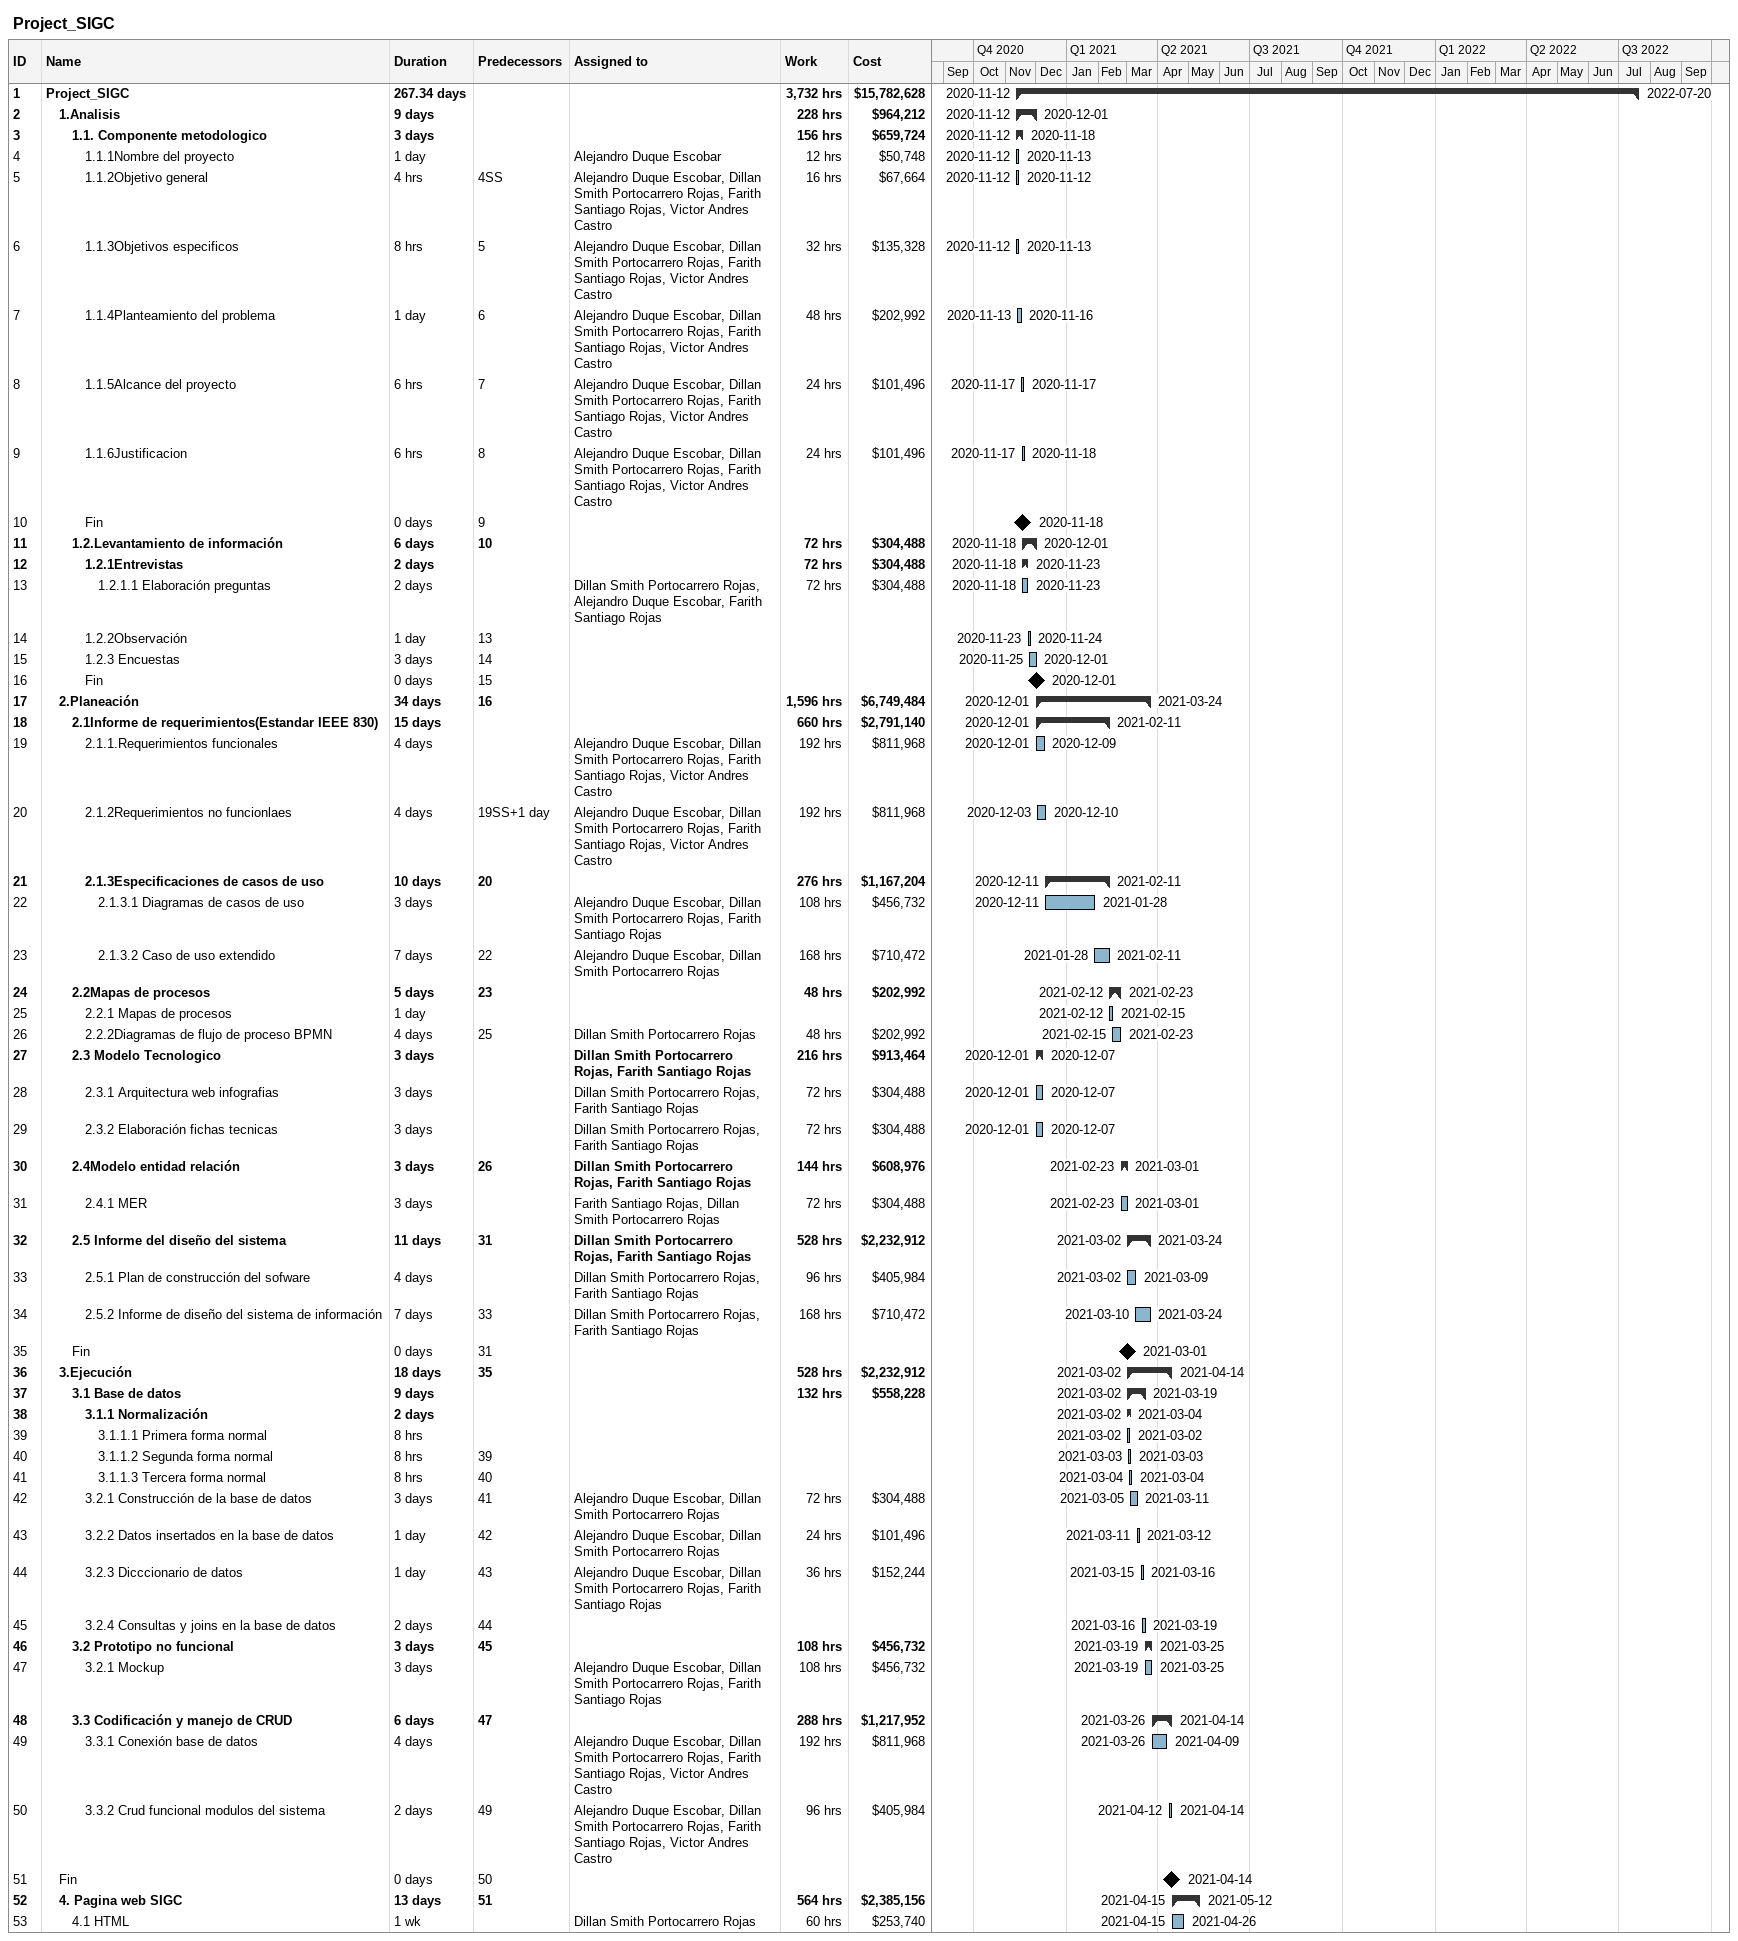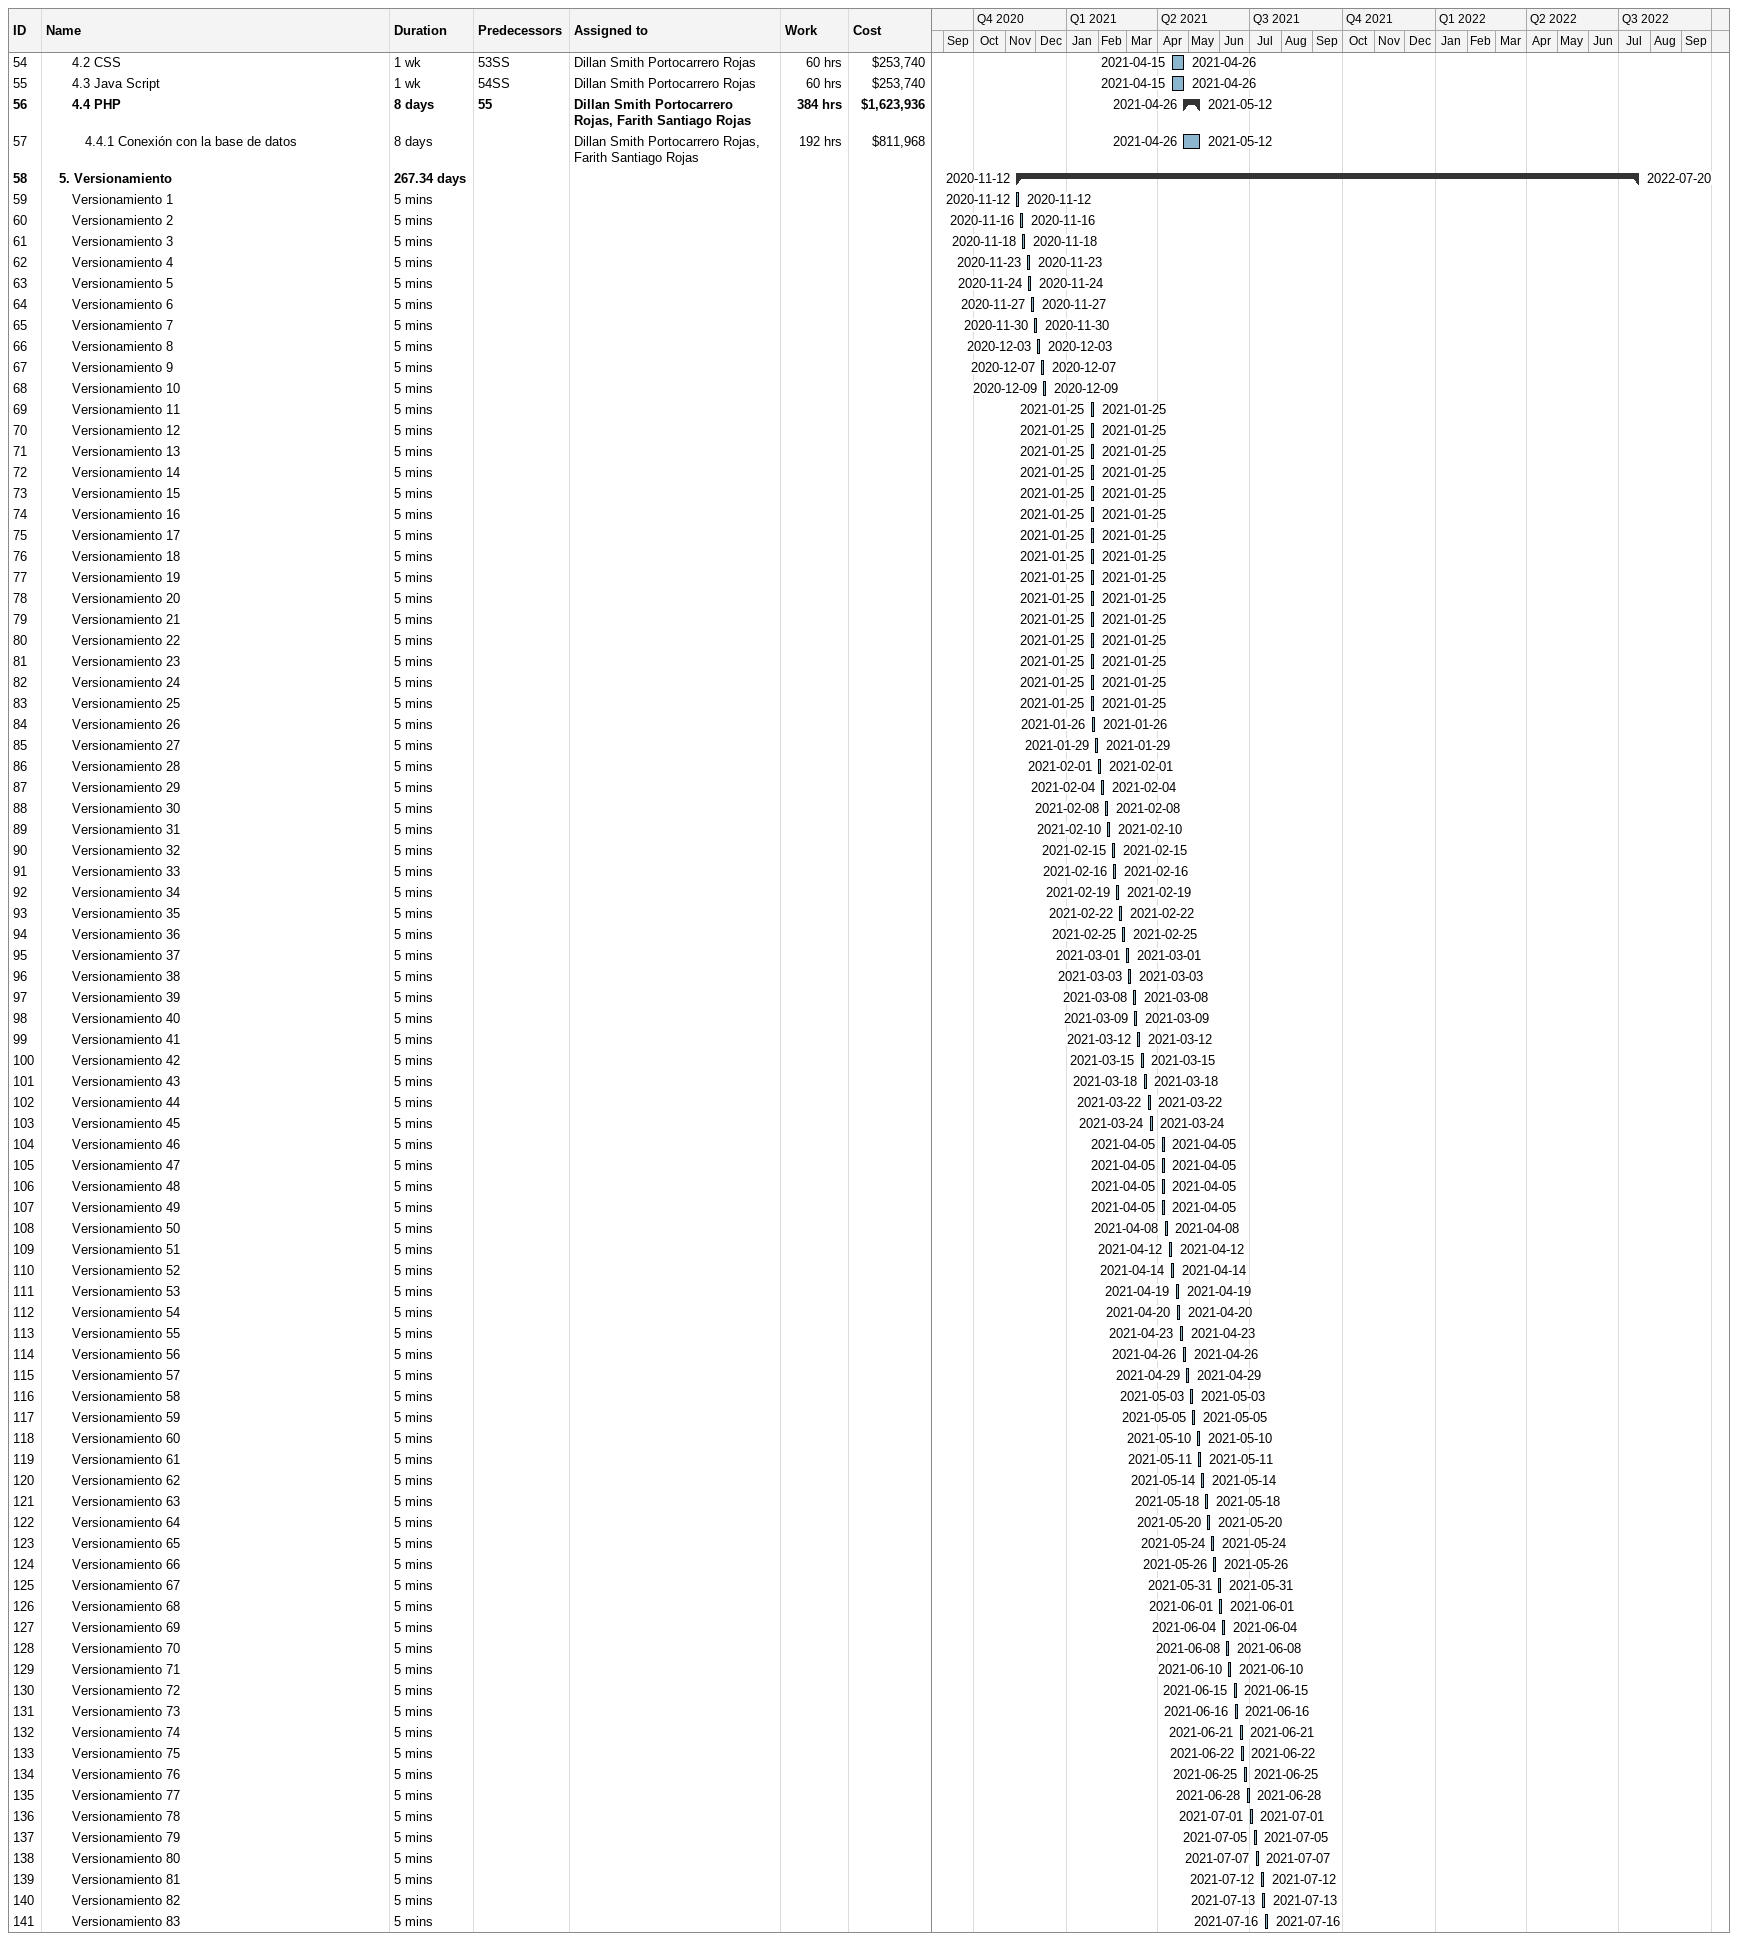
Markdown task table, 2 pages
Project_SIGC

| ID | Level | Task | Duration | Start | Finish | Predecessors | Resources | Work (h) | Cost ($) |
|---|---|---|---|---|---|---|---|---|---|
| 1 | 1 | **Project_SIGC** | 267.34d | 2020-11-12 | 2022-07-20 |  |  | 3732 | 15782628 |
| 2 | 2 | **1.Analisis** | 9d | 2020-11-12 | 2020-12-01 |  |  | 228 | 964212 |
| 3 | 3 | **1.1. Componente metodologico** | 3d | 2020-11-12 | 2020-11-18 |  |  | 156 | 659724 |
| 4 | 4 | 1.1.1Nombre del proyecto | 1d | 2020-11-12 | 2020-11-13 |  | Alejandro Duque Escobar | 12 | 50748 |
| 5 | 4 | 1.1.2Objetivo general | 4h | 2020-11-12 | 2020-11-12 | 4SS | Alejandro Duque Escobar, Dillan Smith Portocarrero Rojas, Farith Santiago Rojas, Victor Andres Castro | 16 | 67664 |
| 6 | 4 | 1.1.3Objetivos especificos | 8h | 2020-11-12 | 2020-11-13 | 5 | Alejandro Duque Escobar, Dillan Smith Portocarrero Rojas, Farith Santiago Rojas, Victor Andres Castro | 32 | 135328 |
| 7 | 4 | 1.1.4Planteamiento del problema | 1d | 2020-11-13 | 2020-11-16 | 6 | Alejandro Duque Escobar, Dillan Smith Portocarrero Rojas, Farith Santiago Rojas, Victor Andres Castro | 48 | 202992 |
| 8 | 4 | 1.1.5Alcance del proyecto | 6h | 2020-11-17 | 2020-11-17 | 7 | Alejandro Duque Escobar, Dillan Smith Portocarrero Rojas, Farith Santiago Rojas, Victor Andres Castro | 24 | 101496 |
| 9 | 4 | 1.1.6Justificacion | 6h | 2020-11-17 | 2020-11-18 | 8 | Alejandro Duque Escobar, Dillan Smith Portocarrero Rojas, Farith Santiago Rojas, Victor Andres Castro | 24 | 101496 |
| 10 | 4 | Fin | 0d | 2020-11-18 | 2020-11-18 | 9 |  |  |  |
| 11 | 3 | **1.2.Levantamiento de información** | 6d | 2020-11-18 | 2020-12-01 | 10 |  | 72 | 304488 |
| 12 | 4 | **1.2.1Entrevistas** | 2d | 2020-11-18 | 2020-11-23 |  |  | 72 | 304488 |
| 13 | 5 | 1.2.1.1 Elaboración preguntas | 2d | 2020-11-18 | 2020-11-23 |  | Dillan Smith Portocarrero Rojas, Alejandro Duque Escobar, Farith Santiago Rojas | 72 | 304488 |
| 14 | 4 | 1.2.2Observación | 1d | 2020-11-23 | 2020-11-24 | 13 |  |  |  |
| 15 | 4 | 1.2.3 Encuestas | 3d | 2020-11-25 | 2020-12-01 | 14 |  |  |  |
| 16 | 4 | Fin | 0d | 2020-12-01 | 2020-12-01 | 15 |  |  |  |
| 17 | 2 | **2.Planeación** | 34d | 2020-12-01 | 2021-03-24 | 16 |  | 1596 | 6749484 |
| 18 | 3 | **2.1Informe de requerimientos(Estandar IEEE 830)** | 15d | 2020-12-01 | 2021-02-11 |  |  | 660 | 2791140 |
| 19 | 4 | 2.1.1.Requerimientos funcionales | 4d | 2020-12-01 | 2020-12-09 |  | Alejandro Duque Escobar, Dillan Smith Portocarrero Rojas, Farith Santiago Rojas, Victor Andres Castro | 192 | 811968 |
| 20 | 4 | 2.1.2Requerimientos no funcionlaes | 4d | 2020-12-03 | 2020-12-10 | 19SS+1d | Alejandro Duque Escobar, Dillan Smith Portocarrero Rojas, Farith Santiago Rojas, Victor Andres Castro | 192 | 811968 |
| 21 | 4 | **2.1.3Especificaciones de casos de uso** | 10d | 2020-12-11 | 2021-02-11 | 20 |  | 276 | 1167204 |
| 22 | 5 | 2.1.3.1 Diagramas de casos de uso | 3d | 2020-12-11 | 2021-01-28 |  | Alejandro Duque Escobar, Dillan Smith Portocarrero Rojas, Farith Santiago Rojas | 108 | 456732 |
| 23 | 5 | 2.1.3.2 Caso de uso extendido | 7d | 2021-01-28 | 2021-02-11 | 22 | Alejandro Duque Escobar, Dillan Smith Portocarrero Rojas | 168 | 710472 |
| 24 | 3 | **2.2Mapas de procesos** | 5d | 2021-02-12 | 2021-02-23 | 23 |  | 48 | 202992 |
| 25 | 4 | 2.2.1 Mapas de procesos | 1d | 2021-02-12 | 2021-02-15 |  |  |  |  |
| 26 | 4 | 2.2.2Diagramas de flujo de proceso BPMN | 4d | 2021-02-15 | 2021-02-23 | 25 | Dillan Smith Portocarrero Rojas | 48 | 202992 |
| 27 | 3 | **2.3 Modelo Tecnologico** | 3d | 2020-12-01 | 2020-12-07 |  | Dillan Smith Portocarrero Rojas, Farith Santiago Rojas | 216 | 913464 |
| 28 | 4 | 2.3.1 Arquitectura web infografias | 3d | 2020-12-01 | 2020-12-07 |  | Dillan Smith Portocarrero Rojas, Farith Santiago Rojas | 72 | 304488 |
| 29 | 4 | 2.3.2 Elaboración fichas tecnicas | 3d | 2020-12-01 | 2020-12-07 |  | Dillan Smith Portocarrero Rojas, Farith Santiago Rojas | 72 | 304488 |
| 30 | 3 | **2.4Modelo entidad relación** | 3d | 2021-02-23 | 2021-03-01 | 26 | Dillan Smith Portocarrero Rojas, Farith Santiago Rojas | 144 | 608976 |
| 31 | 4 | 2.4.1 MER | 3d | 2021-02-23 | 2021-03-01 |  | Farith Santiago Rojas, Dillan Smith Portocarrero Rojas | 72 | 304488 |
| 32 | 3 | **2.5 Informe del diseño del sistema** | 11d | 2021-03-02 | 2021-03-24 | 31 | Dillan Smith Portocarrero Rojas, Farith Santiago Rojas | 528 | 2232912 |
| 33 | 4 | 2.5.1 Plan de construcción del sofware | 4d | 2021-03-02 | 2021-03-09 |  | Dillan Smith Portocarrero Rojas, Farith Santiago Rojas | 96 | 405984 |
| 34 | 4 | 2.5.2 Informe de diseño del sistema de información | 7d | 2021-03-10 | 2021-03-24 | 33 | Dillan Smith Portocarrero Rojas, Farith Santiago Rojas | 168 | 710472 |
| 35 | 3 | Fin | 0d | 2021-03-01 | 2021-03-01 | 31 |  |  |  |
| 36 | 2 | **3.Ejecución** | 18d | 2021-03-02 | 2021-04-14 | 35 |  | 528 | 2232912 |
| 37 | 3 | **3.1 Base de datos** | 9d | 2021-03-02 | 2021-03-19 |  |  | 132 | 558228 |
| 38 | 4 | **3.1.1 Normalización** | 2d | 2021-03-02 | 2021-03-04 |  |  |  |  |
| 39 | 5 | 3.1.1.1 Primera forma normal | 8h | 2021-03-02 | 2021-03-02 |  |  |  |  |
| 40 | 5 | 3.1.1.2 Segunda forma normal | 8h | 2021-03-03 | 2021-03-03 | 39 |  |  |  |
| 41 | 5 | 3.1.1.3 Tercera forma normal | 8h | 2021-03-04 | 2021-03-04 | 40 |  |  |  |
| 42 | 4 | 3.2.1 Construcción de la base de datos | 3d | 2021-03-05 | 2021-03-11 | 41 | Alejandro Duque Escobar, Dillan Smith Portocarrero Rojas | 72 | 304488 |
| 43 | 4 | 3.2.2 Datos insertados en la base de datos | 1d | 2021-03-11 | 2021-03-12 | 42 | Alejandro Duque Escobar, Dillan Smith Portocarrero Rojas | 24 | 101496 |
| 44 | 4 | 3.2.3 Dicccionario de datos | 1d | 2021-03-15 | 2021-03-16 | 43 | Alejandro Duque Escobar, Dillan Smith Portocarrero Rojas, Farith Santiago Rojas | 36 | 152244 |
| 45 | 4 | 3.2.4 Consultas y joins en la base de datos | 2d | 2021-03-16 | 2021-03-19 | 44 |  |  |  |
| 46 | 3 | **3.2 Prototipo no funcional** | 3d | 2021-03-19 | 2021-03-25 | 45 |  | 108 | 456732 |
| 47 | 4 | 3.2.1 Mockup | 3d | 2021-03-19 | 2021-03-25 |  | Alejandro Duque Escobar, Dillan Smith Portocarrero Rojas, Farith Santiago Rojas | 108 | 456732 |
| 48 | 3 | **3.3 Codificación y manejo de CRUD** | 6d | 2021-03-26 | 2021-04-14 | 47 |  | 288 | 1217952 |
| 49 | 4 | 3.3.1 Conexión base de datos | 4d | 2021-03-26 | 2021-04-09 |  | Alejandro Duque Escobar, Dillan Smith Portocarrero Rojas, Farith Santiago Rojas, Victor Andres Castro | 192 | 811968 |
| 50 | 4 | 3.3.2 Crud funcional modulos del sistema | 2d | 2021-04-12 | 2021-04-14 | 49 | Alejandro Duque Escobar, Dillan Smith Portocarrero Rojas, Farith Santiago Rojas, Victor Andres Castro | 96 | 405984 |
| 51 | 2 | Fin | 0d | 2021-04-14 | 2021-04-14 | 50 |  |  |  |
| 52 | 2 | **4. Pagina web SIGC** | 13d | 2021-04-15 | 2021-05-12 | 51 |  | 564 | 2385156 |
| 53 | 3 | 4.1 HTML | 1w | 2021-04-15 | 2021-04-26 |  | Dillan Smith Portocarrero Rojas | 60 | 253740 |
| 54 | 3 | 4.2 CSS | 1w | 2021-04-15 | 2021-04-26 | 53SS | Dillan Smith Portocarrero Rojas | 60 | 253740 |
| 55 | 3 | 4.3 Java Script | 1w | 2021-04-15 | 2021-04-26 | 54SS | Dillan Smith Portocarrero Rojas | 60 | 253740 |
| 56 | 3 | **4.4 PHP** | 8d | 2021-04-26 | 2021-05-12 | 55 | Dillan Smith Portocarrero Rojas, Farith Santiago Rojas | 384 | 1623936 |
| 57 | 4 | 4.4.1 Conexión con la base de datos | 8d | 2021-04-26 | 2021-05-12 |  | Dillan Smith Portocarrero Rojas, Farith Santiago Rojas | 192 | 811968 |
| 58 | 2 | **5. Versionamiento** | 267.34d | 2020-11-12 | 2022-07-20 |  |  |  |  |
| 59 | 3 | Versionamiento 1 | 5min | 2020-11-12 | 2020-11-12 |  |  |  |  |
| 60 | 3 | Versionamiento 2 | 5min | 2020-11-16 | 2020-11-16 |  |  |  |  |
| 61 | 3 | Versionamiento 3 | 5min | 2020-11-18 | 2020-11-18 |  |  |  |  |
| 62 | 3 | Versionamiento 4 | 5min | 2020-11-23 | 2020-11-23 |  |  |  |  |
| 63 | 3 | Versionamiento 5 | 5min | 2020-11-24 | 2020-11-24 |  |  |  |  |
| 64 | 3 | Versionamiento 6 | 5min | 2020-11-27 | 2020-11-27 |  |  |  |  |
| 65 | 3 | Versionamiento 7 | 5min | 2020-11-30 | 2020-11-30 |  |  |  |  |
| 66 | 3 | Versionamiento 8 | 5min | 2020-12-03 | 2020-12-03 |  |  |  |  |
| 67 | 3 | Versionamiento 9 | 5min | 2020-12-07 | 2020-12-07 |  |  |  |  |
| 68 | 3 | Versionamiento 10 | 5min | 2020-12-09 | 2020-12-09 |  |  |  |  |
| 69 | 3 | Versionamiento 11 | 5min | 2021-01-25 | 2021-01-25 |  |  |  |  |
| 70 | 3 | Versionamiento 12 | 5min | 2021-01-25 | 2021-01-25 |  |  |  |  |
| 71 | 3 | Versionamiento 13 | 5min | 2021-01-25 | 2021-01-25 |  |  |  |  |
| 72 | 3 | Versionamiento 14 | 5min | 2021-01-25 | 2021-01-25 |  |  |  |  |
| 73 | 3 | Versionamiento 15 | 5min | 2021-01-25 | 2021-01-25 |  |  |  |  |
| 74 | 3 | Versionamiento 16 | 5min | 2021-01-25 | 2021-01-25 |  |  |  |  |
| 75 | 3 | Versionamiento 17 | 5min | 2021-01-25 | 2021-01-25 |  |  |  |  |
| 76 | 3 | Versionamiento 18 | 5min | 2021-01-25 | 2021-01-25 |  |  |  |  |
| 77 | 3 | Versionamiento 19 | 5min | 2021-01-25 | 2021-01-25 |  |  |  |  |
| 78 | 3 | Versionamiento 20 | 5min | 2021-01-25 | 2021-01-25 |  |  |  |  |
| 79 | 3 | Versionamiento 21 | 5min | 2021-01-25 | 2021-01-25 |  |  |  |  |
| 80 | 3 | Versionamiento 22 | 5min | 2021-01-25 | 2021-01-25 |  |  |  |  |
| 81 | 3 | Versionamiento 23 | 5min | 2021-01-25 | 2021-01-25 |  |  |  |  |
| 82 | 3 | Versionamiento 24 | 5min | 2021-01-25 | 2021-01-25 |  |  |  |  |
| 83 | 3 | Versionamiento 25 | 5min | 2021-01-25 | 2021-01-25 |  |  |  |  |
| 84 | 3 | Versionamiento 26 | 5min | 2021-01-26 | 2021-01-26 |  |  |  |  |
| 85 | 3 | Versionamiento 27 | 5min | 2021-01-29 | 2021-01-29 |  |  |  |  |
| 86 | 3 | Versionamiento 28 | 5min | 2021-02-01 | 2021-02-01 |  |  |  |  |
| 87 | 3 | Versionamiento 29 | 5min | 2021-02-04 | 2021-02-04 |  |  |  |  |
| 88 | 3 | Versionamiento 30 | 5min | 2021-02-08 | 2021-02-08 |  |  |  |  |
| 89 | 3 | Versionamiento 31 | 5min | 2021-02-10 | 2021-02-10 |  |  |  |  |
| 90 | 3 | Versionamiento 32 | 5min | 2021-02-15 | 2021-02-15 |  |  |  |  |
| 91 | 3 | Versionamiento 33 | 5min | 2021-02-16 | 2021-02-16 |  |  |  |  |
| 92 | 3 | Versionamiento 34 | 5min | 2021-02-19 | 2021-02-19 |  |  |  |  |
| 93 | 3 | Versionamiento 35 | 5min | 2021-02-22 | 2021-02-22 |  |  |  |  |
| 94 | 3 | Versionamiento 36 | 5min | 2021-02-25 | 2021-02-25 |  |  |  |  |
| 95 | 3 | Versionamiento 37 | 5min | 2021-03-01 | 2021-03-01 |  |  |  |  |
| 96 | 3 | Versionamiento 38 | 5min | 2021-03-03 | 2021-03-03 |  |  |  |  |
| 97 | 3 | Versionamiento 39 | 5min | 2021-03-08 | 2021-03-08 |  |  |  |  |
| 98 | 3 | Versionamiento 40 | 5min | 2021-03-09 | 2021-03-09 |  |  |  |  |
| 99 | 3 | Versionamiento 41 | 5min | 2021-03-12 | 2021-03-12 |  |  |  |  |
| 100 | 3 | Versionamiento 42 | 5min | 2021-03-15 | 2021-03-15 |  |  |  |  |
| 101 | 3 | Versionamiento 43 | 5min | 2021-03-18 | 2021-03-18 |  |  |  |  |
| 102 | 3 | Versionamiento 44 | 5min | 2021-03-22 | 2021-03-22 |  |  |  |  |
| 103 | 3 | Versionamiento 45 | 5min | 2021-03-24 | 2021-03-24 |  |  |  |  |
| 104 | 3 | Versionamiento 46 | 5min | 2021-04-05 | 2021-04-05 |  |  |  |  |
| 105 | 3 | Versionamiento 47 | 5min | 2021-04-05 | 2021-04-05 |  |  |  |  |
| 106 | 3 | Versionamiento 48 | 5min | 2021-04-05 | 2021-04-05 |  |  |  |  |
| 107 | 3 | Versionamiento 49 | 5min | 2021-04-05 | 2021-04-05 |  |  |  |  |
| 108 | 3 | Versionamiento 50 | 5min | 2021-04-08 | 2021-04-08 |  |  |  |  |
| 109 | 3 | Versionamiento 51 | 5min | 2021-04-12 | 2021-04-12 |  |  |  |  |
| 110 | 3 | Versionamiento 52 | 5min | 2021-04-14 | 2021-04-14 |  |  |  |  |
| 111 | 3 | Versionamiento 53 | 5min | 2021-04-19 | 2021-04-19 |  |  |  |  |
| 112 | 3 | Versionamiento 54 | 5min | 2021-04-20 | 2021-04-20 |  |  |  |  |
| 113 | 3 | Versionamiento 55 | 5min | 2021-04-23 | 2021-04-23 |  |  |  |  |
| 114 | 3 | Versionamiento 56 | 5min | 2021-04-26 | 2021-04-26 |  |  |  |  |
| 115 | 3 | Versionamiento 57 | 5min | 2021-04-29 | 2021-04-29 |  |  |  |  |
| 116 | 3 | Versionamiento 58 | 5min | 2021-05-03 | 2021-05-03 |  |  |  |  |
| 117 | 3 | Versionamiento 59 | 5min | 2021-05-05 | 2021-05-05 |  |  |  |  |
| 118 | 3 | Versionamiento 60 | 5min | 2021-05-10 | 2021-05-10 |  |  |  |  |
| 119 | 3 | Versionamiento 61 | 5min | 2021-05-11 | 2021-05-11 |  |  |  |  |
| 120 | 3 | Versionamiento 62 | 5min | 2021-05-14 | 2021-05-14 |  |  |  |  |
| 121 | 3 | Versionamiento 63 | 5min | 2021-05-18 | 2021-05-18 |  |  |  |  |
| 122 | 3 | Versionamiento 64 | 5min | 2021-05-20 | 2021-05-20 |  |  |  |  |
| 123 | 3 | Versionamiento 65 | 5min | 2021-05-24 | 2021-05-24 |  |  |  |  |
| 124 | 3 | Versionamiento 66 | 5min | 2021-05-26 | 2021-05-26 |  |  |  |  |
| 125 | 3 | Versionamiento 67 | 5min | 2021-05-31 | 2021-05-31 |  |  |  |  |
| 126 | 3 | Versionamiento 68 | 5min | 2021-06-01 | 2021-06-01 |  |  |  |  |
| 127 | 3 | Versionamiento 69 | 5min | 2021-06-04 | 2021-06-04 |  |  |  |  |
| 128 | 3 | Versionamiento 70 | 5min | 2021-06-08 | 2021-06-08 |  |  |  |  |
| 129 | 3 | Versionamiento 71 | 5min | 2021-06-10 | 2021-06-10 |  |  |  |  |
| 130 | 3 | Versionamiento 72 | 5min | 2021-06-15 | 2021-06-15 |  |  |  |  |
| 131 | 3 | Versionamiento 73 | 5min | 2021-06-16 | 2021-06-16 |  |  |  |  |
| 132 | 3 | Versionamiento 74 | 5min | 2021-06-21 | 2021-06-21 |  |  |  |  |
| 133 | 3 | Versionamiento 75 | 5min | 2021-06-22 | 2021-06-22 |  |  |  |  |
| 134 | 3 | Versionamiento 76 | 5min | 2021-06-25 | 2021-06-25 |  |  |  |  |
| 135 | 3 | Versionamiento 77 | 5min | 2021-06-28 | 2021-06-28 |  |  |  |  |
| 136 | 3 | Versionamiento 78 | 5min | 2021-07-01 | 2021-07-01 |  |  |  |  |
| 137 | 3 | Versionamiento 79 | 5min | 2021-07-05 | 2021-07-05 |  |  |  |  |
| 138 | 3 | Versionamiento 80 | 5min | 2021-07-07 | 2021-07-07 |  |  |  |  |
| 139 | 3 | Versionamiento 81 | 5min | 2021-07-12 | 2021-07-12 |  |  |  |  |
| 140 | 3 | Versionamiento 82 | 5min | 2021-07-13 | 2021-07-13 |  |  |  |  |
| 141 | 3 | Versionamiento 83 | 5min | 2021-07-16 | 2021-07-16 |  |  |  |  |
